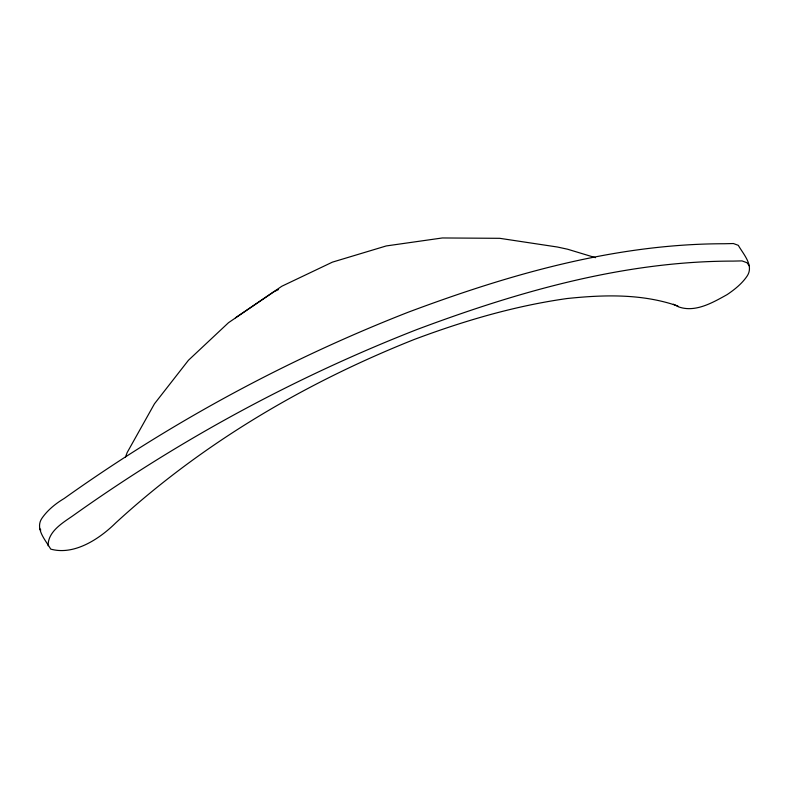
<?xml version="1.0" encoding="UTF-8"?>
<svg xmlns="http://www.w3.org/2000/svg" width="789" height="789" viewBox="0 0 789 789"><rect width="100%" height="100%" fill="white"/><g stroke="black" fill="none" stroke-linecap="round" stroke-linejoin="round"><path stroke-width="1.18" d="M125.481 457.028L127.187 452.511L154.476 403.781L188.453 360.257L228.524 322.681L274 291.703L278.458 289.583M235.457 317.789L281.851 286.229L332.425 262.135L386.255 245.941L442.363 237.962L499.753 238.317L557.389 247.016L567.607 249.225L595.517 257.678M677.899 306.024C642.276 293.577 604.118 294.652 567.104 298.528C514.714 305.895 463.843 320.876 414.393 339.408C305.304 382.773 202.309 443.339 115.677 522.949C99.582 538.848 74.166 555.722 50.703 549.095C45.584 540.13 34.785 528.857 41.896 518.324C47.616 510.059 55.595 503.629 64.156 498.5C170.592 422.618 286.348 359.883 408.081 312.266C509.28 274.345 615.499 243.732 724.401 243.742L733.395 243.535L738.297 245.33C743.416 254.285 754.215 265.558 747.104 276.101C741.956 283.705 734.707 289.474 727.172 294.583C712.852 302.552 695.257 312.888 678.54 306.842L673.362 304.219M749.481 265.982L746.907 262.688L742.005 260.903L733.011 261.1C624.099 261.09 517.89 291.703 416.691 329.624C294.948 377.241 179.202 439.976 72.766 515.858C62.489 522.969 47.764 531.678 48.129 545.801M39.519 528.433L40.801 530.08"/></g></svg>
